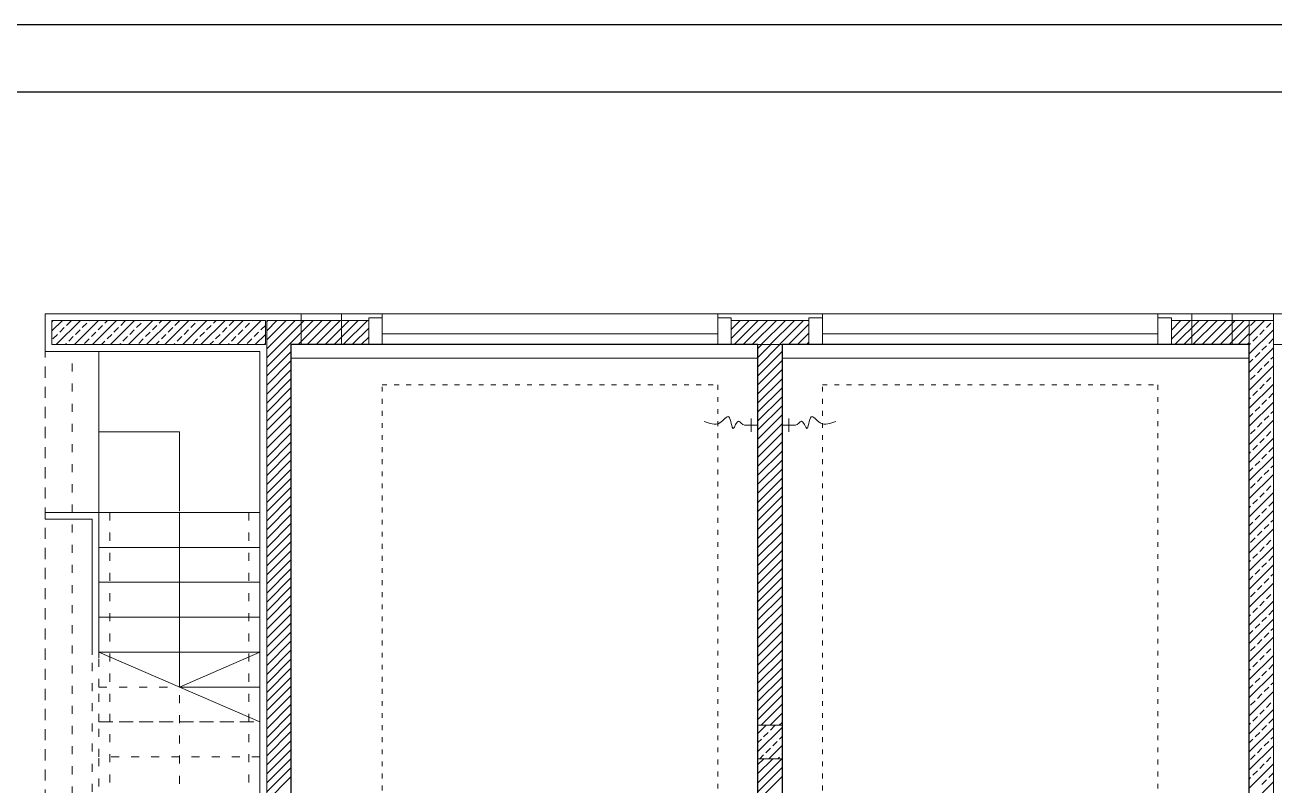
# Model space of a CAD drawing. Header units: millimetres. Extents: x 1780 to 154263, y -7240 to 17216.
# Drawn here: x 141785 to 142715, y 4845 to 5411 of the extents above; entities that cross this region are included whole.
import ezdxf

# ---------------------------------------------------------------- set-up
doc = ezdxf.new("R2010")
doc.units = ezdxf.units.MM
doc.linetypes.add('ACAD_ISO03W100', pattern=[30, 12, -18])
for name, color, linetype, lineweight in [('2d_SX_aranżacja niedrukowana', 191, 'Continuous', 5), ('2d_SX_gruba przekroje', 90, 'Continuous', 20), ('2d_SX_instalacje - kanalizacja opadowa', 130, 'Continuous', 5), ('2d_SX_instalacje szkic - woda', 140, 'Continuous', 5), ('2d_SX_oznaczenia', 40, 'Continuous', 0), ('2d_SX_przebicia', 96, 'Continuous', 13), ('2d_SX_stolarka drzwiowa', 211, 'Continuous', 5), ('2d_SX_szraf', 251, 'Continuous', 0), ('2d_SX_warstwy', 181, 'Continuous', 9), ('2d_SX_widok', 10, 'Continuous', 9), ('SX_PZT_utwardzona', 10, 'Continuous', 9)]:
    doc.layers.add(name, color=color, linetype=linetype, lineweight=lineweight)
doc.layers.add('2d_SX_powierzchnia', color=251, linetype='Continuous', plot=False)
doc.layers.add('2d_SX_rewizja 18 września', color=210, linetype='Continuous')
doc.layers.add('60 instalacje elektryka', color=10, linetype='Continuous')

# ---------------------------------------------------------------- blocks, each defined once
blk = doc.blocks.new('PDKLD B2')
at = {"layer": '2d_SX_aranżacja niedrukowana', "color": 8, "linetype": 'ACAD_ISO03W100', "ltscale": 0.3}
for p, q in [((107485.88, -11305.09), (107735.88, -11305.09)), ((107485.88, -11805.09), (107485.88, -11305.09)), ((107735.88, -11305.09), (107735.88, -11805.09)), ((107813.88, -11305.09), (108063.88, -11305.09)), ((107813.88, -11805.09), (107813.88, -11305.09)), ((108063.88, -11305.09), (108063.88, -11805.09))]:
    blk.add_line(p, q, dxfattribs=at)
at = {"layer": '2d_SX_gruba przekroje', "color": 8}
for p, q in [((107234.88, -11280.09), (107234.88, -11252.09)), ((107234.88, -11252.09), (107394.88, -11252.09)), ((107394.88, -11252.09), (107485.88, -11252.09)), ((107485.88, -11252.09), (107485.88, -11275.09)), ((107813.88, -11252.09), (107735.88, -11252.09)), ((107735.88, -11252.09), (107735.88, -11275.09)), ((107813.88, -11275.09), (107813.88, -11252.09)), ((108063.88, -11275.09), (108063.88, -11252.09)), ((108063.88, -11252.09), (108149.88, -11252.09)), ((108149.88, -11275.09), (108149.88, -11252.09)), ((108149.88, -11252.09), (108329.88, -11252.09)), ((108324.88, -11252.09), (108149.88, -11252.09)), ((108149.88, -11252.09), (108149.88, -11885.09)), ((107485.88, -11275.09), (107417.88, -11275.09)), ((107417.88, -11275.09), (107417.88, -11867.09)), ((107735.88, -11275.09), (107764.88, -11275.09)), ((107765.88, -11275.09), (107765.88, -11867.09)), ((107778.38, -11275.09), (107813.88, -11275.09)), ((107783.88, -11867.09), (107783.88, -11275.09)), ((108131.88, -11275.09), (108063.88, -11275.09)), ((108131.88, -11867.09), (108131.88, -11275.09)), ((108324.88, -11275.09), (108149.88, -11275.09)), ((108149.88, -11275.09), (108324.88, -11275.09)), ((107394.88, -11280.09), (107234.88, -11280.09)), ((107394.88, -11280.09), (107389.88, -11280.09)), ((107394.88, -11885.09), (107394.88, -11280.09))]:
    blk.add_line(p, q, dxfattribs=at)
at = {"layer": '2d_SX_instalacje - kanalizacja opadowa', "color": 8, "ltscale": 8}
for p, q in [((107765.88, -11275.09), (107417.88, -11275.09)), ((107417.88, -11275.09), (107417.88, -11285.09)), ((107765.88, -11285.09), (107765.88, -11275.09)), ((108131.88, -11275.09), (107783.88, -11275.09)), ((107783.88, -11275.09), (107783.88, -11285.09)), ((108131.88, -11285.09), (108131.88, -11275.09)), ((107417.88, -11285.09), (107765.88, -11285.09)), ((107783.88, -11285.09), (108131.88, -11285.09))]:
    blk.add_line(p, q, dxfattribs=at)
at = {"layer": '2d_SX_instalacje szkic - woda', "color": 8}
for p, q in [((107760.88, -11340.09), (107760.88, -11330.09)), ((107788.88, -11340.09), (107788.88, -11330.09)), ((107765.88, -11335.09), (107755.88, -11335.09)), ((107783.88, -11335.09), (107793.88, -11335.09))]:
    blk.add_line(p, q, dxfattribs=at)
for points, start_tangent, end_tangent in [([(107755.88, -11335.09), (107751.49, -11332.02), (107747.5, -11337.53), (107744.2, -11328.85), (107737.59, -11333.4), (107725.9, -11332.44)], (-0.999797, -0.020138), (-0.973228, 0.22984)), ([(107793.88, -11335.09), (107798.26, -11332.02), (107802.25, -11337.53), (107805.55, -11328.85), (107812.16, -11333.4), (107823.86, -11332.44)], (0.999797, -0.020138), (0.973228, 0.22984))]:
    blk.add_spline(points, degree=3, dxfattribs=dict(at, start_tangent=start_tangent, end_tangent=end_tangent))
at = {"layer": '2d_SX_oznaczenia', "color": 8, "ltscale": 0.5}
for p, q in [((107274.88, -11340.09), (107334.88, -11340.09)), ((107334.88, -11340.09), (107334.88, -11399.09)), ((107334.88, -11530.09), (107334.88, -11400.09)), ((107394.88, -11556.09), (107274.88, -11504.09)), ((107334.88, -11530.09), (107394.88, -11504.09))]:
    blk.add_line(p, q, dxfattribs=at)
at = {"layer": '2d_SX_oznaczenia', "color": 8, "linetype": 'ACAD_ISO03W100', "ltscale": 0.5}
blk.add_line((107334.88, -11401.09), (107334.88, -11910.09), dxfattribs=at)
at = {"layer": '2d_SX_powierzchnia', "color": 8}
for p, q in [((107765.88, -11275.09), (107417.88, -11275.09)), ((107417.88, -11275.09), (107417.88, -11867.09)), ((107765.88, -11867.09), (107765.88, -11275.09)), ((108131.88, -11275.09), (107783.88, -11275.09)), ((107783.88, -11275.09), (107783.88, -11867.09)), ((108131.88, -11867.09), (108131.88, -11275.09))]:
    blk.add_line(p, q, dxfattribs=at)
at = {"layer": '2d_SX_przebicia', "color": 8}
for p, q in [((107425.63, -11275.09), (107425.63, -11252.09)), ((107425.63, -11252.09), (107455.63, -11252.09)), ((107455.63, -11252.09), (107455.63, -11275.09)), ((108119.13, -11252.09), (108089.13, -11252.09)), ((108089.13, -11252.09), (108089.13, -11275.09)), ((108119.13, -11275.09), (108119.13, -11252.09)), ((107455.63, -11275.09), (107425.63, -11275.09)), ((108089.13, -11275.09), (108119.13, -11275.09))]:
    blk.add_line(p, q, dxfattribs=at)
at = {"layer": '2d_SX_stolarka drzwiowa', "color": 8}
for p, q in [((107485.88, -11255.09), (107475.88, -11255.09)), ((107475.88, -11255.09), (107475.88, -11275.09)), ((107485.88, -11252.09), (107485.88, -11267.09)), ((107735.88, -11252.09), (107485.88, -11252.09)), ((107485.88, -11275.09), (107485.88, -11255.09)), ((107735.88, -11267.09), (107735.88, -11252.09)), ((107735.88, -11275.09), (107735.88, -11255.09)), ((107735.88, -11255.09), (107745.88, -11255.09)), ((107745.88, -11255.09), (107745.88, -11275.09)), ((107813.88, -11255.09), (107803.88, -11255.09)), ((107803.88, -11255.09), (107803.88, -11275.09)), ((107813.88, -11267.09), (107813.88, -11252.09)), ((107813.88, -11252.09), (108063.88, -11252.09)), ((107813.88, -11275.09), (107813.88, -11255.09)), ((108063.88, -11252.09), (108063.88, -11267.09)), ((108063.88, -11275.09), (108063.88, -11255.09)), ((108063.88, -11255.09), (108073.88, -11255.09)), ((108073.88, -11255.09), (108073.88, -11275.09)), ((107485.88, -11267.09), (107735.88, -11267.09)), ((108063.88, -11267.09), (107813.88, -11267.09)), ((107475.88, -11275.09), (107485.88, -11275.09)), ((107745.88, -11275.09), (107735.88, -11275.09)), ((107803.88, -11275.09), (107813.88, -11275.09)), ((108073.88, -11275.09), (108063.88, -11275.09))]:
    blk.add_line(p, q, dxfattribs=at)
at = {"layer": '2d_SX_szraf', "color": 8, "linetype": 'Continuous'}
for p, q in [((107239.88, -11264.83), (107247.62, -11257.09)), ((107239.88, -11258.09), (107240.88, -11257.09)), ((107243.09, -11275.09), (107261.09, -11257.09)), ((107250.71, -11260.73), (107254.07, -11257.37)), ((107256.56, -11275.09), (107274.56, -11257.09)), ((107262.49, -11262.42), (107265.86, -11259.05)), ((107267.54, -11257.37), (107267.82, -11257.09)), ((107270.03, -11275.09), (107288.03, -11257.09)), ((107279.33, -11259.05), (107281.29, -11257.09)), ((107283.5, -11275.09), (107301.5, -11257.09)), ((107291.12, -11260.73), (107294.48, -11257.37)), ((107296.97, -11275.09), (107314.97, -11257.09)), ((107302.9, -11262.42), (107306.27, -11259.05)), ((107307.96, -11257.37), (107308.23, -11257.09)), ((107310.44, -11275.09), (107328.44, -11257.09)), ((107319.74, -11259.05), (107321.7, -11257.09)), ((107323.91, -11275.09), (107341.91, -11257.09)), ((107331.53, -11260.73), (107334.9, -11257.37)), ((107337.38, -11275.09), (107355.38, -11257.09)), ((107343.31, -11262.42), (107346.68, -11259.05)), ((107348.37, -11257.37), (107348.64, -11257.09)), ((107350.85, -11275.09), (107368.85, -11257.09)), ((107360.15, -11259.05), (107362.12, -11257.09)), ((107364.32, -11275.09), (107382.32, -11257.09)), ((107371.94, -11260.73), (107375.31, -11257.37)), ((107377.79, -11275.09), (107395.79, -11257.09)), ((107383.73, -11262.42), (107387.09, -11259.05)), ((107388.78, -11257.37), (107389.06, -11257.09)), ((107399.88, -11258), (107400.79, -11257.09)), ((107399.88, -11264.74), (107407.53, -11257.09)), ((107399.88, -11271.47), (107414.26, -11257.09)), ((107399.88, -11278.21), (107421, -11257.09)), ((107399.88, -11284.94), (107427.73, -11257.09)), ((107399.88, -11291.68), (107434.47, -11257.09)), ((107423.2, -11275.09), (107441.2, -11257.09)), ((107429.94, -11275.09), (107447.94, -11257.09)), ((107436.67, -11275.09), (107454.67, -11257.09)), ((107443.41, -11275.09), (107461.41, -11257.09)), ((107450.14, -11275.09), (107468.14, -11257.09)), ((107456.88, -11275.09), (107474.88, -11257.09)), ((107745.88, -11257.16), (107745.95, -11257.09)), ((107745.88, -11263.9), (107752.69, -11257.09)), ((107745.88, -11270.63), (107759.42, -11257.09)), ((107748.16, -11275.09), (107766.16, -11257.09)), ((107754.89, -11275.09), (107772.89, -11257.09)), ((107761.63, -11275.09), (107779.63, -11257.09)), ((107768.36, -11275.09), (107786.36, -11257.09)), ((107775.1, -11275.09), (107793.1, -11257.09)), ((107781.84, -11275.09), (107799.84, -11257.09)), ((107788.57, -11275.09), (107803.88, -11259.78)), ((108073.88, -11257.52), (108074.31, -11257.09)), ((108073.88, -11264.26), (108081.05, -11257.09)), ((108073.88, -11270.99), (108087.78, -11257.09)), ((108076.52, -11275.09), (108094.52, -11257.09)), ((108083.25, -11275.09), (108101.25, -11257.09)), ((108089.99, -11275.09), (108107.99, -11257.09)), ((108096.72, -11275.09), (108114.72, -11257.09)), ((108103.46, -11275.09), (108121.46, -11257.09)), ((108110.19, -11275.09), (108128.19, -11257.09)), ((108131.88, -11268.54), (108143.33, -11257.09)), ((108132.95, -11260.73), (108136.32, -11257.37)), ((108144.74, -11262.42), (108148.1, -11259.05)), ((108149.79, -11257.37), (108149.88, -11257.28)), ((107240.6, -11270.84), (107243.97, -11267.47)), ((107245.65, -11265.78), (107249.02, -11262.42)), ((107252.39, -11272.52), (107255.76, -11269.15)), ((107257.44, -11267.47), (107260.81, -11264.1)), ((107269.23, -11269.15), (107272.6, -11265.78)), ((107274.28, -11264.1), (107277.65, -11260.73)), ((107281.01, -11270.84), (107284.38, -11267.47)), ((107286.07, -11265.78), (107289.43, -11262.42)), ((107292.8, -11272.52), (107296.17, -11269.15)), ((107297.85, -11267.47), (107301.22, -11264.1)), ((107309.64, -11269.15), (107313.01, -11265.78)), ((107314.69, -11264.1), (107318.06, -11260.73)), ((107321.43, -11270.84), (107324.79, -11267.47)), ((107326.48, -11265.78), (107329.84, -11262.42)), ((107333.21, -11272.52), (107336.58, -11269.15)), ((107338.26, -11267.47), (107341.63, -11264.1)), ((107350.05, -11269.15), (107353.42, -11265.78)), ((107355.1, -11264.1), (107358.47, -11260.73)), ((107361.84, -11270.84), (107365.2, -11267.47)), ((107366.89, -11265.78), (107370.26, -11262.42)), ((107373.62, -11272.52), (107376.99, -11269.15)), ((107378.67, -11267.47), (107382.04, -11264.1)), ((107390.46, -11269.15), (107393.83, -11265.78)), ((107391.26, -11275.09), (107398.88, -11267.47)), ((107395.51, -11264.1), (107398.88, -11260.74)), ((107463.61, -11275.09), (107475.88, -11262.82)), ((107795.31, -11275.09), (107803.88, -11266.52)), ((108116.93, -11275.09), (108131.88, -11260.14)), ((108123.66, -11275.09), (108131.88, -11266.87)), ((108131.88, -11282.01), (108149.88, -11264.01)), ((108134.63, -11272.52), (108138, -11269.15)), ((108139.68, -11267.47), (108143.05, -11264.1)), ((107249.82, -11275.09), (107250.71, -11274.2)), ((107264.18, -11274.2), (107267.54, -11270.84)), ((107276.76, -11275.09), (107279.33, -11272.52)), ((107290.23, -11275.09), (107291.12, -11274.2)), ((107304.59, -11274.2), (107307.96, -11270.84)), ((107317.17, -11275.09), (107319.74, -11272.52)), ((107330.64, -11275.09), (107331.53, -11274.2)), ((107345, -11274.2), (107348.37, -11270.84)), ((107357.59, -11275.09), (107360.15, -11272.52)), ((107371.06, -11275.09), (107371.94, -11274.2)), ((107385.41, -11274.2), (107388.78, -11270.84)), ((107398, -11275.09), (107398.88, -11274.21)), ((107470.35, -11275.09), (107475.88, -11269.56)), ((107765.88, -11278.04), (107768.83, -11275.09)), ((107765.88, -11284.77), (107775.56, -11275.09)), ((107765.88, -11291.51), (107782.3, -11275.09)), ((107802.04, -11275.09), (107803.88, -11273.25)), ((108130.4, -11275.09), (108131.88, -11273.61)), ((108131.88, -11275.28), (108132.95, -11274.2)), ((108131.88, -11295.48), (108149.88, -11277.48)), ((108141.37, -11279.26), (108144.74, -11275.89)), ((108146.42, -11274.2), (108149.79, -11270.84)), ((107399.88, -11298.41), (107417.88, -11280.41)), ((107399.88, -11305.15), (107417.88, -11287.15)), ((107765.88, -11298.24), (107783.88, -11280.24)), ((107765.88, -11304.98), (107783.88, -11286.98)), ((108131.88, -11288.75), (108134.63, -11285.99)), ((108136.32, -11284.31), (108139.68, -11280.94)), ((108143.05, -11291.04), (108146.42, -11287.67)), ((108148.1, -11285.99), (108149.88, -11284.22)), ((107399.88, -11311.88), (107417.88, -11293.88)), ((107765.88, -11311.71), (107783.88, -11293.71)), ((108131.88, -11308.95), (108149.88, -11290.95)), ((108138, -11296.09), (108141.37, -11292.73)), ((107399.88, -11318.62), (107417.88, -11300.62)), ((107765.88, -11318.45), (107783.88, -11300.45)), ((108131.88, -11322.42), (108149.88, -11304.42)), ((108132.95, -11301.14), (108136.32, -11297.78)), ((108139.68, -11307.88), (108143.05, -11304.51)), ((108144.74, -11302.83), (108148.1, -11299.46)), ((108149.79, -11297.78), (108149.88, -11297.69)), ((107399.88, -11325.35), (107417.88, -11307.35)), ((107399.88, -11332.09), (107417.88, -11314.09)), ((107765.88, -11325.18), (107783.88, -11307.18)), ((107765.88, -11331.92), (107783.88, -11313.92)), ((108131.88, -11315.69), (108132.95, -11314.61)), ((108134.63, -11312.93), (108138, -11309.56)), ((108146.42, -11314.61), (108149.79, -11311.25)), ((107399.88, -11338.82), (107417.88, -11320.82)), ((107765.88, -11338.65), (107783.88, -11320.65)), ((108131.88, -11335.89), (108149.88, -11317.89)), ((108136.32, -11324.72), (108139.68, -11321.35)), ((108141.37, -11319.67), (108144.74, -11316.3)), ((108148.1, -11326.4), (108149.88, -11324.63)), ((107399.88, -11345.56), (107417.88, -11327.56)), ((107399.88, -11352.29), (107417.88, -11334.29)), ((107765.88, -11345.39), (107783.88, -11327.39)), ((107765.88, -11352.12), (107783.88, -11334.12)), ((108131.88, -11329.16), (108134.63, -11326.4)), ((108131.88, -11349.36), (108149.88, -11331.36)), ((108138, -11336.5), (108141.37, -11333.14)), ((108143.05, -11331.45), (108146.42, -11328.09)), ((107399.88, -11359.03), (107417.88, -11341.03)), ((107765.88, -11358.86), (107783.88, -11340.86)), ((108132.95, -11341.56), (108136.32, -11338.19)), ((108144.74, -11343.24), (108148.1, -11339.87)), ((108149.79, -11338.19), (108149.88, -11338.1)), ((107399.88, -11365.77), (107417.88, -11347.77)), ((107765.88, -11365.59), (107783.88, -11347.59)), ((108131.88, -11362.83), (108149.88, -11344.83)), ((108134.63, -11353.34), (108138, -11349.97)), ((108139.68, -11348.29), (108143.05, -11344.92)), ((108146.42, -11355.03), (108149.79, -11351.66)), ((107399.88, -11372.5), (107417.88, -11354.5)), ((107399.88, -11379.24), (107417.88, -11361.24)), ((107765.88, -11372.33), (107783.88, -11354.33)), ((107765.88, -11379.07), (107783.88, -11361.07)), ((108131.88, -11356.1), (108132.95, -11355.03)), ((108131.88, -11376.3), (108149.88, -11358.3)), ((108136.32, -11365.13), (108139.68, -11361.76)), ((108141.37, -11360.08), (108144.74, -11356.71)), ((107399.88, -11385.97), (107417.88, -11367.97)), ((107765.88, -11385.8), (107783.88, -11367.8)), ((108131.88, -11369.57), (108134.63, -11366.81)), ((108131.88, -11389.77), (108149.88, -11371.77)), ((108143.05, -11371.86), (108146.42, -11368.5)), ((108148.1, -11366.81), (108149.88, -11365.04)), ((107399.88, -11392.71), (107417.88, -11374.71)), ((107765.88, -11392.54), (107783.88, -11374.54)), ((108132.95, -11381.97), (108136.32, -11378.6)), ((108138, -11376.92), (108141.37, -11373.55)), ((108144.74, -11383.65), (108148.1, -11380.28)), ((108149.79, -11378.6), (108149.88, -11378.51)), ((107399.88, -11399.44), (107417.88, -11381.44)), ((107399.88, -11406.18), (107417.88, -11388.18)), ((107765.88, -11399.27), (107783.88, -11381.27)), ((107765.88, -11406.01), (107783.88, -11388.01)), ((108131.88, -11403.24), (108149.88, -11385.24)), ((108134.63, -11393.75), (108138, -11390.39)), ((108139.68, -11388.7), (108143.05, -11385.33)), ((107399.88, -11412.91), (107417.88, -11394.91)), ((107765.88, -11412.74), (107783.88, -11394.74)), ((108131.88, -11396.51), (108132.95, -11395.44)), ((108131.88, -11416.72), (108149.88, -11398.72)), ((108141.37, -11400.49), (108144.74, -11397.12)), ((108146.42, -11395.44), (108149.79, -11392.07)), ((107399.88, -11419.65), (107417.88, -11401.65)), ((107399.88, -11426.38), (107417.88, -11408.38)), ((107765.88, -11419.48), (107783.88, -11401.48)), ((107765.88, -11426.21), (107783.88, -11408.21)), ((108131.88, -11409.98), (108134.63, -11407.22)), ((108136.32, -11405.54), (108139.68, -11402.17)), ((108143.05, -11412.28), (108146.42, -11408.91)), ((108148.1, -11407.22), (108149.88, -11405.45)), ((107399.88, -11433.12), (107417.88, -11415.12)), ((107765.88, -11432.95), (107783.88, -11414.95)), ((108131.88, -11430.19), (108149.88, -11412.19)), ((108138, -11417.33), (108141.37, -11413.96)), ((107399.88, -11439.85), (107417.88, -11421.85)), ((107765.88, -11439.68), (107783.88, -11421.68)), ((108131.88, -11443.66), (108149.88, -11425.66)), ((108132.95, -11422.38), (108136.32, -11419.01)), ((108139.68, -11429.11), (108143.05, -11425.75)), ((108144.74, -11424.06), (108148.1, -11420.69)), ((108149.79, -11419.01), (108149.88, -11418.92)), ((107399.88, -11446.59), (107417.88, -11428.59)), ((107399.88, -11453.32), (107417.88, -11435.32)), ((107765.88, -11446.42), (107783.88, -11428.42)), ((107765.88, -11453.15), (107783.88, -11435.15)), ((108131.88, -11436.92), (108132.95, -11435.85)), ((108134.63, -11434.16), (108138, -11430.8)), ((108146.42, -11435.85), (108149.79, -11432.48)), ((107399.88, -11460.06), (107417.88, -11442.06)), ((107765.88, -11459.89), (107783.88, -11441.89)), ((108131.88, -11457.13), (108149.88, -11439.13)), ((108136.32, -11445.95), (108139.68, -11442.58)), ((108141.37, -11440.9), (108144.74, -11437.53)), ((108148.1, -11447.63), (108149.88, -11445.86)), ((107399.88, -11466.79), (107417.88, -11448.79)), ((107399.88, -11473.53), (107417.88, -11455.53)), ((107765.88, -11466.62), (107783.88, -11448.62)), ((107765.88, -11473.36), (107783.88, -11455.36)), ((108131.88, -11450.39), (108134.63, -11447.63)), ((108131.88, -11470.6), (108149.88, -11452.6)), ((108138, -11457.74), (108141.37, -11454.37)), ((108143.05, -11452.69), (108146.42, -11449.32)), ((107399.88, -11480.26), (107417.88, -11462.26)), ((107765.88, -11480.09), (107783.88, -11462.09)), ((108132.95, -11462.79), (108136.32, -11459.42)), ((108144.74, -11464.47), (108148.1, -11461.11)), ((108149.79, -11459.42), (108149.88, -11459.33)), ((107399.88, -11487), (107417.88, -11469)), ((107765.88, -11486.83), (107783.88, -11468.83)), ((108131.88, -11484.07), (108149.88, -11466.07)), ((108134.63, -11474.58), (108138, -11471.21)), ((108139.68, -11469.52), (108143.05, -11466.16)), ((108146.42, -11476.26), (108149.79, -11472.89)), ((107399.88, -11493.73), (107417.88, -11475.73)), ((107399.88, -11500.47), (107417.88, -11482.47)), ((107765.88, -11493.56), (107783.88, -11475.56)), ((107765.88, -11500.3), (107783.88, -11482.3)), ((108131.88, -11477.33), (108132.95, -11476.26)), ((108131.88, -11497.54), (108149.88, -11479.54)), ((108136.32, -11486.36), (108139.68, -11482.99)), ((108141.37, -11481.31), (108144.74, -11477.94)), ((107399.88, -11507.2), (107417.88, -11489.2)), ((107765.88, -11507.03), (107783.88, -11489.03)), ((108131.88, -11490.8), (108134.63, -11488.05)), ((108143.05, -11493.1), (108146.42, -11489.73)), ((108148.1, -11488.05), (108149.88, -11486.27)), ((107399.88, -11513.94), (107417.88, -11495.94)), ((107765.88, -11513.77), (107783.88, -11495.77)), ((108131.88, -11511.01), (108149.88, -11493.01)), ((108132.95, -11503.2), (108136.32, -11499.83)), ((108138, -11498.15), (108141.37, -11494.78)), ((108144.74, -11504.88), (108148.1, -11501.52)), ((108149.79, -11499.83), (108149.88, -11499.74)), ((107399.88, -11520.67), (107417.88, -11502.67)), ((107399.88, -11527.41), (107417.88, -11509.41)), ((107765.88, -11520.5), (107783.88, -11502.5)), ((107765.88, -11527.24), (107783.88, -11509.24)), ((108131.88, -11524.48), (108149.88, -11506.48)), ((108139.68, -11509.94), (108143.05, -11506.57)), ((107399.88, -11534.14), (107417.88, -11516.14)), ((107765.88, -11533.97), (107783.88, -11515.97)), ((108131.88, -11517.74), (108132.95, -11516.67)), ((108131.88, -11537.95), (108149.88, -11519.95)), ((108134.63, -11514.99), (108138, -11511.62)), ((108141.37, -11521.72), (108144.74, -11518.35)), ((108146.42, -11516.67), (108149.79, -11513.3)), ((107399.88, -11540.88), (107417.88, -11522.88)), ((107399.88, -11547.62), (107417.88, -11529.62)), ((107765.88, -11540.71), (107783.88, -11522.71)), ((107765.88, -11547.45), (107783.88, -11529.45)), ((108131.88, -11531.21), (108134.63, -11528.46)), ((108136.32, -11526.77), (108139.68, -11523.41)), ((108148.1, -11528.46), (108149.88, -11526.68)), ((107399.88, -11554.35), (107417.88, -11536.35)), ((107765.88, -11554.18), (107783.88, -11536.18)), ((108131.88, -11551.42), (108149.88, -11533.42)), ((108138, -11538.56), (108141.37, -11535.19)), ((108143.05, -11533.51), (108146.42, -11530.14)), ((107399.88, -11561.09), (107417.88, -11543.09)), ((107768.2, -11558.59), (107783.88, -11542.92)), ((108131.88, -11564.89), (108149.88, -11546.89)), ((108132.95, -11543.61), (108136.32, -11540.24)), ((108139.68, -11550.35), (108143.05, -11546.98)), ((108144.74, -11545.3), (108148.1, -11541.93)), ((108149.79, -11540.24), (108149.88, -11540.15)), ((107399.88, -11567.82), (107417.88, -11549.82)), ((107399.88, -11574.56), (107417.88, -11556.56)), ((107774.94, -11558.59), (107783.88, -11549.65)), ((107781.68, -11558.59), (107783.88, -11556.39)), ((108131.88, -11558.15), (108132.95, -11557.08)), ((108134.63, -11555.4), (108138, -11552.03)), ((108146.42, -11557.08), (108149.79, -11553.71)), ((107399.88, -11581.29), (107417.88, -11563.29)), ((107765.88, -11564.69), (107771.98, -11558.59)), ((107765.88, -11578.16), (107783.88, -11560.16)), ((107770.12, -11567.18), (107773.48, -11563.82)), ((107775.17, -11562.13), (107778.53, -11558.77)), ((107781.9, -11568.87), (107783.88, -11566.89)), ((108131.88, -11578.36), (108149.88, -11560.36)), ((108136.32, -11567.18), (108139.68, -11563.82)), ((108141.37, -11562.13), (108144.74, -11558.77)), ((108148.1, -11568.87), (108149.88, -11567.09)), ((107399.88, -11588.03), (107417.88, -11570.03)), ((107765.88, -11571.42), (107768.43, -11568.87)), ((107771.8, -11578.97), (107775.17, -11575.6)), ((107773.92, -11583.59), (107783.88, -11573.63)), ((107776.85, -11573.92), (107780.22, -11570.55)), ((108131.88, -11571.62), (108134.63, -11568.87)), ((108131.88, -11591.83), (108149.88, -11573.83)), ((108138, -11578.97), (108141.37, -11575.6)), ((108143.05, -11573.92), (108146.42, -11570.55)), ((107399.88, -11594.76), (107417.88, -11576.76)), ((107399.88, -11601.5), (107417.88, -11583.5)), ((107765.88, -11587.86), (107770.15, -11583.59)), ((107765.88, -11594.59), (107776.88, -11583.59)), ((107765.88, -11601.33), (107783.62, -11583.59)), ((107767.18, -11583.59), (107770.12, -11580.65)), ((107780.65, -11583.59), (107781.9, -11582.34)), ((107783.59, -11580.65), (107783.88, -11580.36)), ((108132.95, -11584.02), (108136.32, -11580.65)), ((108144.74, -11585.71), (108148.1, -11582.34)), ((108149.79, -11580.65), (108149.88, -11580.57)), ((107399.88, -11608.23), (107417.88, -11590.23)), ((107765.88, -11608.06), (107783.88, -11590.06)), ((108131.88, -11605.3), (108149.88, -11587.3)), ((108134.63, -11595.81), (108138, -11592.44)), ((108139.68, -11590.76), (108143.05, -11587.39)), ((108146.42, -11597.49), (108149.79, -11594.13)), ((107399.88, -11614.97), (107417.88, -11596.97)), ((107765.88, -11614.8), (107783.88, -11596.8)), ((108131.88, -11598.57), (108132.95, -11597.49)), ((108131.88, -11618.77), (108149.88, -11600.77)), ((108141.37, -11602.54), (108144.74, -11599.18))]:
    blk.add_line(p, q, dxfattribs=at)
at = {"layer": '2d_SX_warstwy', "color": 8}
for p, q in [((107398.88, -11257.09), (107239.88, -11257.09)), ((107239.88, -11257.09), (107239.88, -11275.09)), ((107398.88, -11275.09), (107398.88, -11257.09)), ((107399.88, -11885.09), (107399.88, -11257.09)), ((107399.88, -11257.09), (107475.88, -11257.09)), ((107475.88, -11257.09), (107475.88, -11275.09)), ((107803.88, -11257.09), (107745.88, -11257.09)), ((107745.88, -11257.09), (107745.88, -11275.09)), ((107803.88, -11275.09), (107803.88, -11257.09)), ((108073.88, -11257.09), (108149.88, -11257.09)), ((108073.88, -11275.09), (108073.88, -11257.09)), ((108149.88, -11257.09), (108131.88, -11257.09)), ((108131.88, -11257.09), (108131.88, -11867.09)), ((108149.88, -11257.09), (108149.88, -11885.09)), ((108149.88, -11885.09), (108149.88, -11257.09)), ((107239.88, -11275.09), (107398.88, -11275.09)), ((107475.88, -11275.09), (107417.88, -11275.09)), ((107417.88, -11275.09), (107417.88, -11867.09)), ((107745.88, -11275.09), (107803.88, -11275.09)), ((107765.88, -11867.09), (107765.88, -11275.09)), ((107765.88, -11275.09), (107783.88, -11275.09)), ((107783.88, -11275.09), (107783.88, -11867.09)), ((108131.88, -11275.09), (108073.88, -11275.09)), ((108131.88, -11867.09), (108131.88, -11275.09)), ((107765.88, -11558.59), (107783.88, -11558.59)), ((107765.88, -11583.59), (107765.88, -11558.59)), ((107783.88, -11558.59), (107783.88, -11583.59)), ((107783.88, -11583.59), (107765.88, -11583.59))]:
    blk.add_line(p, q, dxfattribs=at)
at = {"layer": '2d_SX_widok', "color": 8, "linetype": 'ACAD_ISO03W100', "ltscale": 0.5}
for p, q in [((107234.88, -11897.42), (107234.88, -11272.09)), ((107234.88, -12514.75), (107234.88, -11280.09)), ((107254.88, -11910.09), (107254.88, -11280.09)), ((107274.88, -11400.09), (107283.08, -11400.09)), ((107283.08, -11400.09), (107283.08, -11910.09)), ((107394.88, -11400.09), (107386.68, -11400.09)), ((107386.68, -11400.09), (107386.68, -11910.09)), ((107269.88, -11497.16), (107269.88, -11910.09)), ((107274.88, -11530.09), (107274.88, -11504.09)), ((107274.88, -11556.09), (107274.88, -11530.09)), ((107274.88, -11530.09), (107334.88, -11530.09)), ((107274.88, -11582.09), (107274.88, -11556.09)), ((107274.88, -11556.09), (107394.88, -11556.09)), ((107390.31, -11556.09), (107274.88, -11556.09)), ((107394.88, -11556.09), (107394.88, -11582.09)), ((107394.88, -11582.09), (107274.88, -11582.09)), ((107274.88, -11583.09), (107274.88, -11704.09))]:
    blk.add_line(p, q, dxfattribs=at)
at = {"layer": 'SX_PZT_utwardzona', "color": 8}
for p, q in [((107394.88, -11280.09), (107274.88, -11280.09)), ((107274.88, -11280.09), (107274.88, -11400.09)), ((107394.88, -11400.09), (107394.88, -11280.09)), ((107274.88, -11400.09), (107234.88, -11400.09)), ((107234.88, -11400.09), (107234.88, -11405.09)), ((107234.88, -11405.09), (107269.88, -11405.09)), ((107274.88, -11400.09), (107269.88, -11400.09)), ((107269.88, -11405.09), (107269.88, -11410.09)), ((107269.88, -11405.09), (107269.88, -11506.16)), ((107274.88, -11400.09), (107394.88, -11400.09)), ((107274.88, -11410.09), (107274.88, -11400.09)), ((107274.88, -11508.24), (107274.88, -11400.09)), ((107274.88, -11400.09), (107394.88, -11400.09)), ((107274.88, -11426.09), (107274.88, -11405.09)), ((107394.88, -11400.09), (107394.88, -11426.09)), ((107394.88, -11426.09), (107274.88, -11426.09)), ((107274.88, -11426.09), (107394.88, -11426.09)), ((107274.88, -11452.09), (107274.88, -11426.09)), ((107394.88, -11426.09), (107394.88, -11452.09)), ((107394.88, -11452.09), (107274.88, -11452.09)), ((107274.88, -11452.09), (107394.88, -11452.09)), ((107274.88, -11478.09), (107274.88, -11452.09)), ((107394.88, -11452.09), (107394.88, -11478.09)), ((107274.88, -11478.09), (107394.88, -11478.09)), ((107274.88, -11504.09), (107274.88, -11478.09)), ((107394.88, -11478.09), (107274.88, -11478.09)), ((107394.88, -11478.09), (107394.88, -11504.09)), ((107394.88, -11504.09), (107274.88, -11504.09)), ((107334.88, -11530.09), (107394.88, -11530.09)), ((107394.88, -11530.09), (107394.88, -11555.79))]:
    blk.add_line(p, q, dxfattribs=at)

msp = doc.modelspace()

# ---------------------------------------------------------------- linework, layer by layer
at = {"layer": '60 instalacje elektryka'}
for points in [[(145411.15, 5410.65), (141206.53, 5410.65), (141206.53, 2437.38), (145411.15, 2437.38)], [(141298, 2487.38), (145359.97, 2487.38), (145359.97, 5360.65), (141298, 5360.65)]]:
    msp.add_lwpolyline(points, close=True, dxfattribs=at)

# ---------------------------------------------------------------- block references
at = {"layer": '2d_SX_rewizja 18 września'}
msp.add_blockref('PDKLD B2', (34565.1, 16447.69), dxfattribs=at)

doc.saveas('drawing.dxf')
